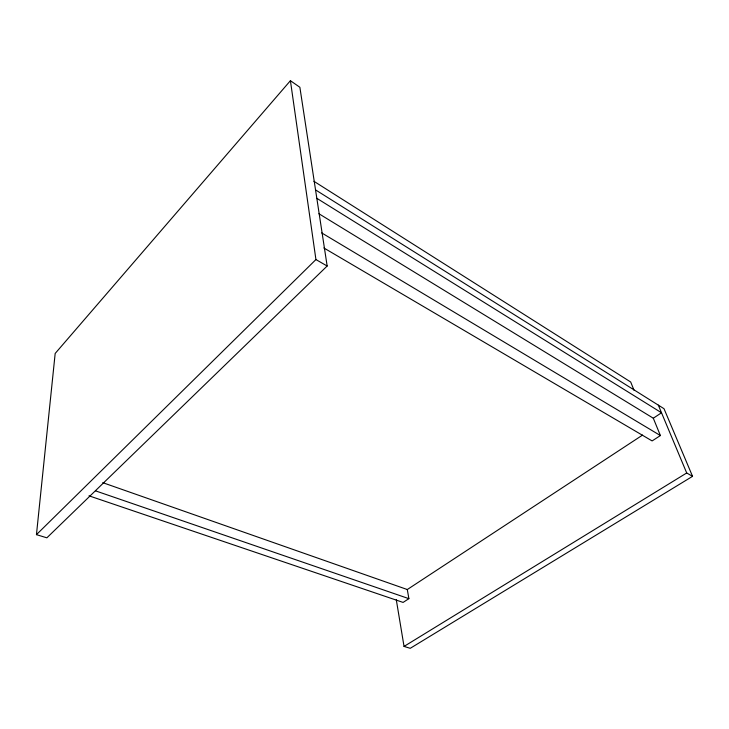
<?xml version="1.0" encoding="UTF-8"?>
<svg xmlns="http://www.w3.org/2000/svg" width="729" height="729" viewBox="0 0 729 729"><rect width="100%" height="100%" fill="white"/><g stroke="black" fill="none" stroke-linecap="round" stroke-linejoin="round"><path stroke-width="1.09" d="M36.45 534.649L55.176 353.456L290.415 80.691L299.874 87.28L327.157 266.021L46.875 537.82L36.45 534.649L315.93 259.56L290.415 80.691M318.892 213.725L653.302 418.218L661.522 412.769L316.823 198.306M102.753 482.662L407.292 589.533L642.577 435.076M407.292 589.533L408.887 598.664L403.091 602.418L89.011 495.829M653.302 418.218L660.401 435.55L652.118 440.927L323.867 247.969M404.039 646.423L686.709 472.975L692.55 476.338L410.245 648.309L404.039 646.423L396.284 599.712M95.535 490.863L408.887 598.664M315.93 259.56L327.157 266.021M321.708 232.916L660.401 435.55M315.539 189.886L664.01 408.705L692.55 476.338M313.907 181.284L630.703 382.014L634.002 390.206M658.323 405.133L686.709 472.975"/></g></svg>
